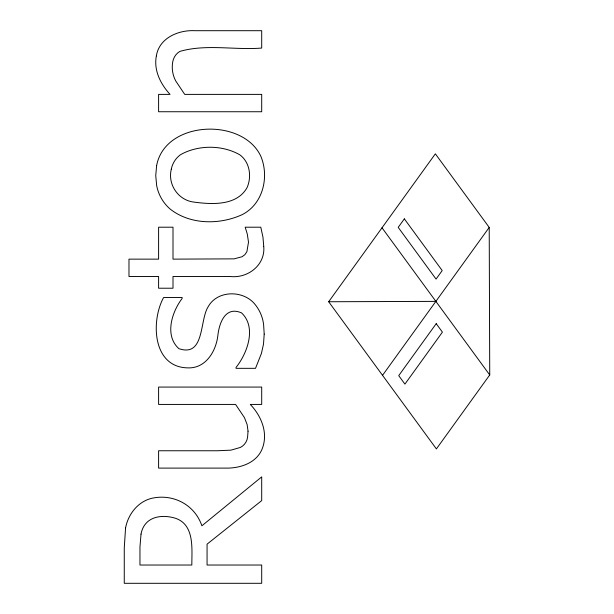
<?xml version="1.0" encoding="UTF-8"?>
<svg xmlns="http://www.w3.org/2000/svg" width="614" height="614" viewBox="0 0 614 614"><rect width="100%" height="100%" fill="white"/><g stroke="black" fill="none" stroke-linecap="round" stroke-linejoin="round"><path stroke-width="0.92" d="M328.674 301.75L435.357 153.83L489.212 227.418L489.734 374.962L436.393 448.918L328.674 301.75L435.871 301.374M382.53 375.338L489.212 227.418M382.015 227.794L489.734 374.962M125.563 528.055L124.266 547.857L124.266 583.3L261.702 583.3L261.702 565.026L207.064 565.026L207.064 544.165L261.702 500.602L261.702 476.878L201.891 525.799C194.768 504.716 173.079 493.418 151.635 498.33C137.797 501.738 128.042 514.402 125.563 528.055M264.197 334.093L263.506 344.093L261.426 353.426L255.516 368.331L236.045 368.331L236.045 367.41C247.373 353.257 256.844 327.369 241.586 312.91C225.43 305.734 219.252 322.826 217.863 335.474C216.013 351.415 205.636 368.745 187.585 367.87C152.387 367.149 150.783 320.892 163.593 297.537L182.143 297.537L182.143 298.465C171.813 312.004 164.291 335.605 178.912 348.675C204.915 357.494 199.473 320.071 208.192 306.708C217.364 290.038 243.228 289.985 254.779 304.091A39.35 39.35 0 0 1 263.598 324.453L264.197 334.093M248.041 431.189L247.58 437.222A13.339 13.339 0 0 1 240.381 447.437L230.925 450.154L217.31 450.76L158.604 450.76L158.604 468.106L225.522 468.106C239.959 468.482 256.829 463.079 262.347 448.404C268.326 432.793 261.303 415.87 250.259 404.426L261.702 404.426L261.702 387.073L158.604 387.073L158.604 404.426L235.584 404.426L244.441 417.62L247.143 424.612L248.041 431.189M263.736 246.406C265.517 265.056 247.81 278.587 230.135 276.492L173.002 276.492L173.002 288.219L158.604 288.219L158.604 276.492L128.978 276.492L128.978 259.139L158.604 259.139L158.604 227.203L173.002 227.203L173.002 259.139L234.103 258.862L242.046 256.744L244.871 254.687L246.889 251.663L248.509 242.162L247.258 233.942L245.186 227.203L260.781 227.203L262.953 237.127L263.736 246.406M141.02 534.103L139.961 546.936L139.961 565.026L191.837 565.026C191.775 548.87 194.807 524.863 175.497 518.277C160.914 513.803 144.175 516.85 141.02 534.103M156.37 55.897C153.554 70.219 160.553 84.087 170.047 94.387L158.604 94.387L158.604 111.74L261.702 111.74L261.702 94.387L184.722 94.387L175.727 80.956A29.595 29.595 0 0 1 172.741 61.761C173.562 57.424 176.049 53.564 179.925 51.376C206.381 43.809 234.64 50.256 261.702 48.053L261.702 30.7L194.784 30.7C178.436 29.825 159.141 38.037 156.37 55.897M156.631 165.611L155.741 175.52L156.639 185.397A41.092 41.092 0 0 0 170.055 208.975C190.002 224.816 219.436 224.993 241.97 214.739C262.846 204.378 269.377 177.369 261.027 156.739C243.367 117.22 165.036 120.098 156.631 165.611M171.306 169.165C167.591 183.962 177.623 199.481 192.742 201.929C210.97 204.462 236.636 206.35 247.112 187.531C251.878 176.571 249.844 162.127 239.782 154.797C222.26 144.75 197.977 144.758 180.432 154.751A23.332 23.332 0 0 0 171.306 169.165M404.35 218.86L398.21 227.372L436.063 279.086L442.203 270.574L404.35 218.86M436.216 323.662L398.724 375.638L404.925 384.111L442.418 332.136L436.216 323.662"/></g></svg>
